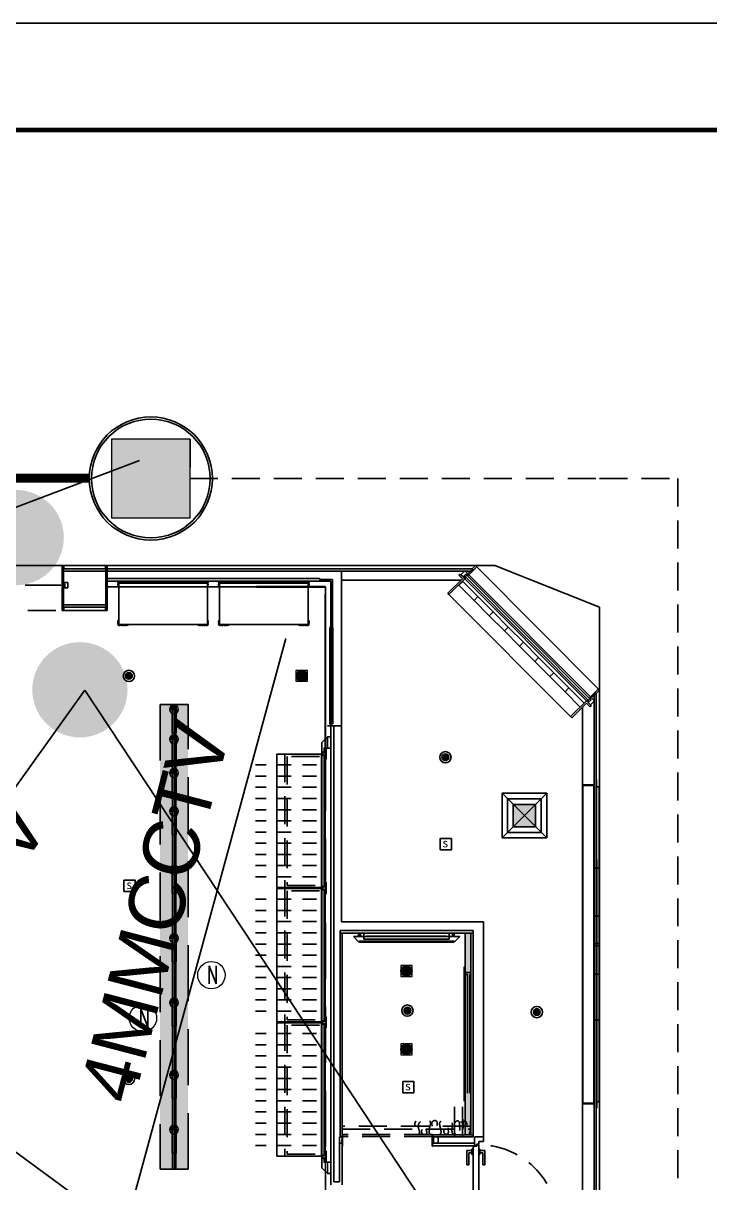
# Model space of a CAD drawing. Header units: millimetres. Extents: x 5896 to 6381, y 4295 to 4378.
# Drawn here: x 6149.26 to 6155.39, y 4313.67 to 4324.03 of the extents above; entities that cross this region are included whole.
import ezdxf

# ---------------------------------------------------------------- set-up
doc = ezdxf.new("R2010")
doc.units = ezdxf.units.MM
for name, pattern in [('DASHED', [0.75, 0.5, -0.25]), ('HIDDEN', [0.375, 0.25, -0.125]), ('HIDDEN2', [0.1875, 0.125, -0.0625]), ('NASCOSTA', [0.375, 0.25, -0.125]), ('NASCOSTA2', [0.1875, 0.125, -0.0625]), ('PHANTOM2', [1.25, 0.625, -0.125, 0.125, -0.125, 0.125, -0.125]), ('TRATTEGGIATA', [0.75, 0.5, -0.25])]:
    doc.linetypes.add(name, pattern=pattern)
for name, color, linetype in [('A-GLAZING', 2, 'Continuous'), ('ax-arredo piani', 2, 'Continuous'), ('ax-arredo piani rossi', 1, 'Continuous'), ('ax-arredo proiezioni', 1, 'NASCOSTA'), ('ax-arredo sez', 6, 'Continuous'), ('AX-proiez vestiti', 1, 'NASCOSTA2'), ('AXlogo', 6, 'Continuous'), ('GA_X DIM', 8, 'Continuous'), ('MERCHANDISING', 11, 'Continuous'), ('Pareti02', 3, 'Continuous'), ('piani-rossi', 1, 'Continuous'), ('proiezioni', 2, 'NASCOSTA'), ('R-PROIEZIONI', 2, 'NASCOSTA'), ('sezioni 02', 3, 'Continuous'), ('tenda', 2, 'HIDDEN2'), ('Urban', 6, 'Continuous'), ('VITI', 1, 'Continuous'), ('图框', 254, 'Continuous'), ('消防', 5, 'Continuous')]:
    doc.layers.add(name, color=color, linetype=linetype)
for name, color, linetype, true_color in [('LD_beam', 7, 'DASHED', 0x7ec8c8), ('LD_track', 7, 'Continuous', 0x7ec8c8), ('PROIEZ-FASCIONE', 7, 'TRATTEGGIATA', 0xb4b08e)]:
    doc.layers.add(name, color=color, linetype=linetype, true_color=true_color)
doc.layers.add('LD_def-points', color=11, linetype='Continuous', lineweight=5, plot=False)
for name, color, linetype, lineweight, true_color in [('LD_light', 7, 'Continuous', 5, 0xf00000), ('LD_N', 7, 'Continuous', 9, 0x41c62a), ('R-HATCH', 7, 'Continuous', 9, 0xbababa), ('R-WALL', 7, 'Continuous', 9, 0xbababa)]:
    doc.layers.add(name, color=color, linetype=linetype, lineweight=lineweight, true_color=true_color)
doc.layers.add('R-BORDER', color=7, linetype='PHANTOM2', true_color=0xdb0000, plot=False)
doc.styles.add('SIMPLEX', font='SIMPLEX.SHX', dxfattribs={"width": 0.65})
doc.styles.get("Standard").update_dxf_attribs({"font": 'Arial.ttf'})
doc.styles.add('图签-仿宋', font='')
doc.styles.get('图签-仿宋').set_extended_font_data('FangSong_GB2312')

# ---------------------------------------------------------------- blocks, each defined once
blk = doc.blocks.new('f')
at = {"layer": 'LD_light', "lineweight": 5, "ltscale": 0.5}
h = blk.add_hatch(color=256, dxfattribs=at)
h.dxf.hatch_style = 1
h.paths.add_polyline_path([(-4698.4, 3404.2, 0.414214), (-4702.4, 3400.2), (-4698.4, 3400.2)])
at = {"layer": 'LD_light', "lineweight": 5}
h = blk.add_hatch(color=256, dxfattribs=at)
h.dxf.hatch_style = 1
h.paths.add_polyline_path([(-4677.4, 3398.5), (-4677.4, 3401.8), (-4702.4, 3401.8), (-4702.4, 3398.5)])
at = {"layer": 'LD_light', "lineweight": 5, "ltscale": 0.5}
h = blk.add_hatch(color=256, dxfattribs=at)
h.dxf.hatch_style = 1
h.paths.add_polyline_path([(-4694.4, 3400.2), (-4698.4, 3400.2), (-4698.4, 3396.2, 0.414214)])
at = {"layer": 'LD_light', "lineweight": 5}
for p, q in [((-4702.4, 3400.2), (-4694.4, 3400.2)), ((-4698.4, 3404.2), (-4698.4, 3396.2))]:
    blk.add_line(p, q, dxfattribs=at)
blk.add_lwpolyline([(-4677.4, 3401.8), (-4702.4, 3401.8), (-4702.4, 3398.5), (-4677.4, 3398.5)], close=True, dxfattribs=at)
blk.add_circle((-4698.4, 3400.2), 4, dxfattribs=at)
blk.add_circle((-4698.4, 3400.2), 4, dxfattribs=at)
blk = doc.blocks.new('notturna')
at = {"layer": 'LD_N'}
blk.add_circle((21.1399, -17.0434), 0.084, dxfattribs=at)
at = {"layer": 'LD_N', "style": 'SIMPLEX', "width": 0.65}
blk.add_text('N', height=0.1101, dxfattribs=at).set_placement((21.1144, -17.0975))
blk = doc.blocks.new('sp')
at = {"layer": 'LD_light'}
h = blk.add_hatch(color=256, dxfattribs=at)
h.dxf.hatch_style = 1
h.paths.add_polyline_path([(-6562.9, 2775.3, 1), (-6552.9, 2775.3, 1)])
blk.add_lwpolyline([(-6562.9, 2770.3), (-6552.9, 2770.3), (-6552.9, 2780.3), (-6562.9, 2780.3)], close=True, dxfattribs=at)
blk.add_circle((-6557.9, 2775.3), 5, dxfattribs=at)
blk = doc.blocks.new('ioo')
at = {"layer": 'LD_light', "elevation": 0}
blk.add_lwpolyline([(-3045, 2505), (-3067, 2505), (-3067, 2493), (-3045, 2493)], close=True, dxfattribs=at)
at = {"layer": 'LD_light', "ltscale": 0.1}
for radius in [11, 10]:
    blk.add_arc((-3056, 2506, 0), radius, 359.7956, 180.2044, dxfattribs=at)
blk = doc.blocks.new('E2-6')
at = {"layer": 'LD_light'}
h = blk.add_hatch(color=256, dxfattribs=at)
h.dxf.hatch_style = 1
edge = h.paths.add_edge_path()
edge.add_arc((0, 0), 0.05, 0, 360)
blk.add_lwpolyline([(-0.05, -0.05), (0.05, -0.05), (0.05, 0.05), (-0.05, 0.05)], close=True, dxfattribs=at)
blk.add_circle((0, 0), 0.05, dxfattribs=at)
blk = doc.blocks.new('bullone fianco')
at = {"layer": 'VITI'}
for p, q in [((0, 0.008), (-0.003, 0.008)), ((-0.003, 0), (-0.003, 0.007)), ((0, 0.006), (-0.003, 0.006)), ((0, 0.001), (-0.003, 0.001)), ((0, -0.001), (0, 0.008)), ((0, 0.007), (0, 0.008)), ((0, 0), (0, 0.007)), ((0, 0.007), (0, 0.007)), ((0, 0), (0, -0.001)), ((0, 0), (0, 0)), ((0, -0.001), (-0.003, -0.001))]:
    blk.add_line(p, q, dxfattribs=at)
for centre, radius, start, end in [((-0.001, 0.007), 0.00209, 147.1328, 212.8672), ((0.005, 0.004), 0.00787, 163.2213, 196.7787), ((-0.001, 0), 0.00209, 147.1328, 212.8672)]:
    blk.add_arc(centre, radius, start, end, dxfattribs=at)
blk = doc.blocks.new('112')
at = {"layer": 'R-HATCH', "ltscale": 10000}
h = blk.add_hatch(color=253, dxfattribs=at)
h.dxf.hatch_style = 1
h.paths.add_polyline_path([(6103.731, 4414.014), (6104.431, 4414.014), (6104.431, 4414.714), (6103.731, 4414.714)])
h.paths.add_polyline_path([(6104.431, 4422.412), (6104.431, 4423.112), (6103.731, 4423.112), (6103.731, 4422.412)])
h.paths.add_polyline_path([(6095.331, 4422.414), (6095.331, 4423.114), (6096.031, 4423.114), (6096.031, 4422.414)])
h.paths.add_polyline_path([(6096.031, 4414.014), (6096.031, 4414.714), (6095.331, 4414.714), (6095.331, 4414.014)])
h.paths.add_polyline_path([(6096.031, 4405.613), (6096.031, 4406.313), (6095.331, 4406.313), (6095.331, 4405.613)])
h.paths.add_polyline_path([(6087.631, 4405.804), (6087.631, 4406.504), (6086.931, 4406.504), (6086.931, 4405.804)])
h.paths.add_polyline_path([(6086.931, 4414.714), (6087.631, 4414.714), (6087.631, 4414.014), (6086.931, 4414.014)])
at = {"layer": 'A-GLAZING', "color": 253}
for p, q in [((6106.88, 4421.892), (6106.896, 4421.909)), ((6106.889, 4421.883), (6106.88, 4421.892)), ((6106.886, 4421.867), (6107.973, 4420.776)), ((6106.905, 4421.9), (6106.889, 4421.883)), ((6106.903, 4421.898), (6106.891, 4421.886)), ((6106.891, 4421.886), (6106.891, 4421.883)), ((6106.891, 4421.883), (6107.989, 4420.781)), ((6106.896, 4421.909), (6106.905, 4421.9)), ((6106.905, 4421.898), (6106.903, 4421.898)), ((6108.003, 4420.795), (6106.905, 4421.898)), ((6108.008, 4420.812), (6106.921, 4421.903)), ((6107.989, 4420.781), (6107.989, 4420.781)), ((6107.989, 4420.781), (6107.991, 4420.781)), ((6107.991, 4420.781), (6108.003, 4420.793)), ((6108.003, 4420.793), (6108.003, 4420.795)), ((6108.003, 4420.795), (6108.003, 4420.795))]:
    blk.add_line(p, q, dxfattribs=at)
at = {"layer": 'A-GLAZING', "color": 253, "linetype": 'TRATTEGGIATA'}
blk.add_line((6098.459, 4421.809), (6103.312, 4421.809), dxfattribs=at)
at = {"layer": 'ax-arredo piani', "color": 253}
for p, q in [((6108.08, 4420.881), (6106.992, 4421.974)), ((6107.831, 4420.635), (6106.744, 4421.726)), ((6106.883, 4418.401), (6106.88, 4418.401)), ((6106.88, 4418.401), (6106.88, 4417.201)), ((6106.883, 4417.201), (6106.883, 4418.401)), ((6106.94, 4418.351), (6106.883, 4418.351)), ((6106.883, 4418.351), (6106.883, 4418.331)), ((6106.883, 4418.331), (6106.91, 4418.331)), ((6106.91, 4418.331), (6106.91, 4417.271)), ((6106.93, 4418.331), (6106.94, 4418.331)), ((6106.93, 4417.271), (6106.93, 4418.331)), ((6106.94, 4418.331), (6106.94, 4418.351))]:
    blk.add_line(p, q, dxfattribs=at)
at = {"layer": 'ax-arredo piani', "color": 253, "elevation": 0}
for points in [[(6104.586, 4421.458), (6104.586, 4421.458), (6103.794, 4421.458), (6103.794, 4421.458), (6103.794, 4421.458), (6103.794, 4421.827), (6104.586, 4421.827), (6104.586, 4421.458)], [(6104.694, 4421.458), (6104.694, 4421.458), (6105.486, 4421.458), (6105.486, 4421.458), (6105.486, 4421.458), (6105.486, 4421.827), (6104.694, 4421.827), (6104.694, 4421.458)], [(6103.879, 4421.455), (6103.879, 4421.458), (6103.83, 4421.458), (6103.83, 4421.455)], [(6104.501, 4421.455), (6104.501, 4421.458), (6104.55, 4421.458), (6104.55, 4421.455)], [(6104.779, 4421.455), (6104.779, 4421.458), (6104.73, 4421.458), (6104.73, 4421.455)], [(6105.401, 4421.455), (6105.401, 4421.458), (6105.45, 4421.458), (6105.45, 4421.455)], [(6105.207, 4419.108), (6105.207, 4420.3), (6105.607, 4420.3), (6105.607, 4419.108)], [(6105.207, 4417.908), (6105.207, 4419.1), (6105.607, 4419.1), (6105.607, 4417.908)], [(6105.207, 4416.708), (6105.207, 4417.9), (6105.607, 4417.9), (6105.607, 4416.708)]]:
    blk.add_lwpolyline(points, close=True, dxfattribs=at)
at = {"layer": 'ax-arredo piani rossi', "color": 253}
for p, q in [((6103.305, 4421.984), (6103.675, 4421.984)), ((6103.304, 4421.584), (6103.676, 4421.584)), ((6105.68, 4421.424), (6105.68, 4420.574))]:
    blk.add_line(p, q, dxfattribs=at)
blk.add_arc((6106.855, 4417.029), 0.015, 240.7543, 29.2457, dxfattribs=at)
at = {"layer": 'ax-arredo proiezioni', "color": 253}
for p, q in [((6106.94, 4416.976), (6105.79, 4416.976)), ((6105.79, 4416.976), (6105.79, 4416.951)), ((6105.79, 4416.951), (6106.94, 4416.951)), ((6106.94, 4416.951), (6106.94, 4416.976))]:
    blk.add_line(p, q, dxfattribs=at)
at = {"layer": 'ax-arredo proiezioni', "color": 253, "elevation": 0}
for points in [[(6105.587, 4420.3), (6105.279, 4420.3), (6105.279, 4419.108), (6105.587, 4419.108)], [(6105.587, 4420.28), (6105.299, 4420.28), (6105.299, 4419.128), (6105.587, 4419.128)], [(6105.587, 4419.1), (6105.279, 4419.1), (6105.279, 4417.908), (6105.587, 4417.908)], [(6105.587, 4419.08), (6105.299, 4419.08), (6105.299, 4417.928), (6105.587, 4417.928)], [(6105.587, 4417.9), (6105.279, 4417.9), (6105.279, 4416.708), (6105.587, 4416.708)], [(6105.587, 4417.88), (6105.299, 4417.88), (6105.299, 4416.728), (6105.587, 4416.728)]]:
    blk.add_lwpolyline(points, dxfattribs=at)
at = {"layer": 'ax-arredo sez', "color": 253}
for p, q in [((6105.59, 4421.859), (6105.59, 4421.844)), ((6105.705, 4421.859), (6105.59, 4421.859)), ((6105.59, 4421.859), (6105.59, 4421.859)), ((6105.705, 4421.427), (6105.705, 4421.859)), ((6106.734, 4421.737), (6106.865, 4421.867)), ((6106.886, 4421.867), (6106.744, 4421.726)), ((6106.833, 4421.899), (6106.844, 4421.909)), ((6106.865, 4421.867), (6106.833, 4421.899)), ((6106.844, 4421.909), (6106.886, 4421.867)), ((6105.59, 4421.844), (6105.69, 4421.844)), ((6105.69, 4421.844), (6105.69, 4421.427)), ((6106.868, 4421.843), (6106.832, 4421.808)), ((6106.832, 4421.808), (6106.968, 4421.672)), ((6107.003, 4421.707), (6106.868, 4421.843)), ((6106.744, 4421.726), (6106.734, 4421.737)), ((6106.968, 4421.672), (6107.003, 4421.707)), ((6107.003, 4421.707), (6106.968, 4421.672)), ((6106.968, 4421.672), (6107.103, 4421.536)), ((6107.139, 4421.571), (6107.003, 4421.707)), ((6107.103, 4421.536), (6107.139, 4421.571)), ((6107.139, 4421.571), (6107.103, 4421.536)), ((6107.274, 4421.435), (6107.139, 4421.571)), ((6105.69, 4421.444), (6105.687, 4421.444)), ((6105.687, 4421.444), (6105.687, 4421.427)), ((6105.69, 4421.427), (6105.69, 4421.444)), ((6107.103, 4421.536), (6107.239, 4421.4)), ((6107.239, 4421.4), (6107.274, 4421.435)), ((6107.274, 4421.435), (6107.239, 4421.4)), ((6107.41, 4421.299), (6107.274, 4421.435)), ((6105.687, 4421.427), (6105.68, 4421.427)), ((6105.68, 4421.427), (6105.68, 4421.424)), ((6105.68, 4421.424), (6105.708, 4421.424)), ((6105.69, 4421.427), (6105.705, 4421.427)), ((6105.708, 4421.427), (6105.69, 4421.427)), ((6105.691, 4421.424), (6105.69, 4421.423)), ((6105.69, 4421.423), (6105.69, 4420.575)), ((6105.697, 4421.424), (6105.691, 4421.424)), ((6105.698, 4421.423), (6105.697, 4421.424)), ((6105.698, 4421.424), (6105.708, 4421.424)), ((6105.698, 4420.574), (6105.698, 4421.424)), ((6105.698, 4420.575), (6105.698, 4421.423)), ((6105.708, 4421.424), (6105.708, 4421.427)), ((6105.708, 4421.424), (6105.708, 4420.574)), ((6107.239, 4421.4), (6107.374, 4421.264)), ((6107.374, 4421.264), (6107.41, 4421.299)), ((6107.41, 4421.299), (6107.374, 4421.264)), ((6107.374, 4421.264), (6107.51, 4421.128)), ((6107.545, 4421.163), (6107.41, 4421.299)), ((6107.545, 4421.163), (6107.51, 4421.128)), ((6107.51, 4421.128), (6107.545, 4421.163)), ((6107.51, 4421.128), (6107.645, 4420.992)), ((6107.681, 4421.027), (6107.545, 4421.163)), ((6107.681, 4421.027), (6107.645, 4420.992)), ((6107.645, 4420.992), (6107.681, 4421.027)), ((6107.816, 4420.891), (6107.681, 4421.027)), ((6107.645, 4420.992), (6107.781, 4420.856)), ((6107.816, 4420.891), (6107.781, 4420.856)), ((6107.781, 4420.856), (6107.816, 4420.891)), ((6107.781, 4420.856), (6107.916, 4420.72)), ((6107.952, 4420.755), (6107.816, 4420.891)), ((6107.973, 4420.776), (6107.831, 4420.635)), ((6107.842, 4420.624), (6107.973, 4420.755)), ((6107.916, 4420.72), (6107.952, 4420.755)), ((6108.015, 4420.734), (6107.973, 4420.776)), ((6107.973, 4420.755), (6108.004, 4420.724)), ((6108.004, 4420.724), (6108.015, 4420.734)), ((6107.831, 4420.635), (6107.842, 4420.624)), ((6105.68, 4420.571), (6105.68, 4420.574)), ((6105.68, 4420.574), (6105.708, 4420.574)), ((6105.687, 4420.571), (6105.68, 4420.571)), ((6105.687, 4420.554), (6105.687, 4420.571)), ((6105.69, 4420.554), (6105.687, 4420.554)), ((6105.69, 4420.575), (6105.691, 4420.574)), ((6105.708, 4420.571), (6105.69, 4420.571)), ((6105.69, 4420.571), (6105.69, 4420.554)), ((6105.691, 4420.574), (6105.697, 4420.574)), ((6105.697, 4420.574), (6105.698, 4420.575)), ((6105.708, 4420.574), (6105.698, 4420.574)), ((6105.708, 4420.574), (6105.708, 4420.571)), ((6107.936, 4417.176), (6107.936, 4420.025)), ((6107.936, 4420.025), (6108.041, 4420.025)), ((6107.941, 4417.181), (6107.941, 4420.02)), ((6107.941, 4420.02), (6108.041, 4420.02)), ((6105.94, 4418.621), (6105.89, 4418.671)), ((6105.89, 4418.671), (6105.985, 4418.671)), ((6105.985, 4418.671), (6105.985, 4418.701)), ((6106.745, 4418.671), (6105.985, 4418.671)), ((6105.985, 4418.671), (6105.985, 4418.647)), ((6105.985, 4418.647), (6106.745, 4418.647)), ((6106.745, 4418.671), (6106.745, 4418.701)), ((6106.745, 4418.647), (6106.745, 4418.671)), ((6106.745, 4418.671), (6106.84, 4418.671)), ((6106.84, 4418.671), (6106.79, 4418.621)), ((6106.79, 4418.629), (6105.94, 4418.629)), ((6105.94, 4418.629), (6105.94, 4418.621)), ((6105.941, 4418.628), (6105.942, 4418.629)), ((6105.941, 4418.622), (6105.941, 4418.628)), ((6105.942, 4418.621), (6105.941, 4418.622)), ((6105.942, 4418.629), (6106.788, 4418.629)), ((6106.788, 4418.621), (6105.942, 4418.621)), ((6106.788, 4418.629), (6106.789, 4418.628)), ((6106.789, 4418.622), (6106.788, 4418.621)), ((6106.789, 4418.628), (6106.789, 4418.622)), ((6106.79, 4418.621), (6106.79, 4418.629)), ((6108.041, 4417.176), (6107.936, 4417.176)), ((6108.041, 4417.181), (6107.941, 4417.181)), ((6105.79, 4416.856), (6105.79, 4416.904)), ((6105.79, 4416.904), (6105.793, 4416.904)), ((6105.793, 4416.904), (6105.793, 4416.853)), ((6106.596, 4416.904), (6106.593, 4416.904)), ((6106.593, 4416.904), (6106.593, 4416.853)), ((6106.596, 4416.856), (6106.596, 4416.904)), ((6105.787, 4416.839), (6105.787, 4416.856)), ((6105.787, 4416.856), (6105.79, 4416.856)), ((6105.79, 4416.839), (6105.787, 4416.839)), ((6105.793, 4416.853), (6105.79, 4416.853)), ((6105.79, 4416.853), (6105.79, 4416.839)), ((6105.793, 4416.848), (6105.79, 4416.848)), ((6105.79, 4416.848), (6105.79, 4416.798)), ((6105.79, 4416.798), (6105.793, 4416.798)), ((6105.793, 4416.798), (6105.793, 4416.848)), ((6106.593, 4416.853), (6106.596, 4416.853)), ((6106.593, 4416.848), (6106.596, 4416.848)), ((6106.593, 4416.798), (6106.593, 4416.848)), ((6106.596, 4416.798), (6106.593, 4416.798)), ((6106.599, 4416.856), (6106.596, 4416.856)), ((6106.596, 4416.853), (6106.596, 4416.839)), ((6106.596, 4416.848), (6106.596, 4416.798)), ((6106.596, 4416.839), (6106.599, 4416.839)), ((6106.599, 4416.839), (6106.599, 4416.856))]:
    blk.add_line(p, q, dxfattribs=at)
at = {"layer": 'ax-arredo sez', "color": 253, "elevation": 0}
for points in [[(6103.83, 4421.841), (6103.83, 4421.844), (6103.79, 4421.844), (6103.79, 4421.804), (6103.793, 4421.804), (6103.793, 4421.841), (6103.83, 4421.841)], [(6104.55, 4421.841), (6104.55, 4421.844), (6104.59, 4421.844), (6104.59, 4421.804), (6104.587, 4421.804), (6104.587, 4421.841), (6104.55, 4421.841)], [(6104.73, 4421.841), (6104.73, 4421.844), (6104.69, 4421.844), (6104.69, 4421.804), (6104.693, 4421.804), (6104.693, 4421.841), (6104.73, 4421.841)], [(6105.45, 4421.841), (6105.45, 4421.844), (6105.49, 4421.844), (6105.49, 4421.804), (6105.487, 4421.804), (6105.487, 4421.841), (6105.45, 4421.841)], [(6103.83, 4421.457), (6103.83, 4421.454), (6103.79, 4421.454), (6103.79, 4421.494), (6103.793, 4421.494), (6103.793, 4421.457), (6103.83, 4421.457)], [(6104.55, 4421.457), (6104.55, 4421.454), (6104.59, 4421.454), (6104.59, 4421.494), (6104.587, 4421.494), (6104.587, 4421.457), (6104.55, 4421.457)], [(6104.73, 4421.457), (6104.73, 4421.454), (6104.69, 4421.454), (6104.69, 4421.494), (6104.693, 4421.494), (6104.693, 4421.457), (6104.73, 4421.457)], [(6105.45, 4421.457), (6105.45, 4421.454), (6105.49, 4421.454), (6105.49, 4421.494), (6105.487, 4421.494), (6105.487, 4421.457), (6105.45, 4421.457)], [(6105.66, 4420.454), (6105.61, 4420.404), (6105.61, 4420.308), (6105.614, 4420.308), (6105.614, 4420.319), (6105.629, 4420.319), (6105.629, 4420.354), (6105.66, 4420.354), (6105.66, 4420.454), (6105.66, 4420.454)], [(6105.614, 4419.119), (6105.629, 4419.119), (6105.629, 4420.289), (6105.614, 4420.289), (6105.614, 4420.3), (6105.61, 4420.3), (6105.61, 4419.108), (6105.614, 4419.108), (6105.614, 4419.119)], [(6105.614, 4417.919), (6105.629, 4417.919), (6105.629, 4419.089), (6105.614, 4419.089), (6105.614, 4419.1), (6105.61, 4419.1), (6105.61, 4417.908), (6105.614, 4417.908), (6105.614, 4417.919)], [(6105.614, 4416.719), (6105.629, 4416.719), (6105.629, 4417.889), (6105.614, 4417.889), (6105.614, 4417.9), (6105.61, 4417.9), (6105.61, 4416.708), (6105.614, 4416.708), (6105.614, 4416.719)], [(6105.66, 4416.554), (6105.61, 4416.604), (6105.61, 4416.7), (6105.614, 4416.7), (6105.614, 4416.689), (6105.629, 4416.689), (6105.629, 4416.654), (6105.66, 4416.654), (6105.66, 4416.554), (6105.66, 4416.554)]]:
    blk.add_lwpolyline(points, dxfattribs=at)
for points in [[(6104.587, 4421.828), (6104.587, 4421.841), (6103.793, 4421.841), (6103.793, 4421.828)], [(6104.693, 4421.828), (6104.693, 4421.841), (6105.487, 4421.841), (6105.487, 4421.828)], [(6105.61, 4420.404), (6105.61, 4420.308), (6105.609, 4420.308), (6105.609, 4420.404)], [(6105.61, 4419.108), (6105.61, 4420.3), (6105.609, 4420.3), (6105.609, 4419.108)], [(6105.614, 4420.319), (6105.614, 4420.289), (6105.644, 4420.289), (6105.644, 4420.319)], [(6105.617, 4420.316), (6105.617, 4420.292), (6105.641, 4420.292), (6105.641, 4420.316)], [(6105.644, 4420.354), (6105.644, 4420.319), (6105.629, 4420.319), (6105.629, 4420.354)], [(6105.644, 4420.354), (6105.644, 4420.254), (6105.647, 4420.254), (6105.647, 4420.354)], [(6105.629, 4420.289), (6105.629, 4420.254), (6105.644, 4420.254), (6105.644, 4420.289)], [(6105.61, 4417.908), (6105.61, 4419.1), (6105.609, 4419.1), (6105.609, 4417.908)], [(6105.614, 4419.119), (6105.614, 4419.089), (6105.644, 4419.089), (6105.644, 4419.119)], [(6105.617, 4419.116), (6105.617, 4419.092), (6105.641, 4419.092), (6105.641, 4419.116)], [(6105.644, 4419.154), (6105.644, 4419.119), (6105.629, 4419.119), (6105.629, 4419.154)], [(6105.629, 4419.089), (6105.629, 4419.054), (6105.644, 4419.054), (6105.644, 4419.089)], [(6105.644, 4419.154), (6105.644, 4419.054), (6105.647, 4419.054), (6105.647, 4419.154)], [(6105.614, 4417.919), (6105.614, 4417.889), (6105.644, 4417.889), (6105.644, 4417.919)], [(6105.617, 4417.916), (6105.617, 4417.892), (6105.641, 4417.892), (6105.641, 4417.916)], [(6105.644, 4417.954), (6105.644, 4417.919), (6105.629, 4417.919), (6105.629, 4417.954)], [(6105.644, 4417.954), (6105.644, 4417.854), (6105.647, 4417.854), (6105.647, 4417.954)], [(6105.61, 4416.708), (6105.61, 4417.9), (6105.609, 4417.9), (6105.609, 4416.708)], [(6105.629, 4417.889), (6105.629, 4417.854), (6105.644, 4417.854), (6105.644, 4417.889)], [(6105.61, 4416.604), (6105.61, 4416.7), (6105.609, 4416.7), (6105.609, 4416.604)], [(6105.614, 4416.719), (6105.614, 4416.689), (6105.644, 4416.689), (6105.644, 4416.719)], [(6105.617, 4416.716), (6105.617, 4416.692), (6105.641, 4416.692), (6105.641, 4416.716)], [(6105.644, 4416.754), (6105.644, 4416.719), (6105.629, 4416.719), (6105.629, 4416.754)], [(6105.629, 4416.689), (6105.629, 4416.654), (6105.644, 4416.654), (6105.644, 4416.689)], [(6105.644, 4416.754), (6105.644, 4416.654), (6105.647, 4416.654), (6105.647, 4416.754)]]:
    blk.add_lwpolyline(points, close=True, dxfattribs=at)
at = {"layer": 'AX-proiez vestiti', "color": 253}
for p, q in [((6105.561, 4420.204), (6105.016, 4420.204)), ((6105.561, 4420.104), (6105.016, 4420.104)), ((6105.561, 4420.004), (6105.016, 4420.004)), ((6105.561, 4419.904), (6105.016, 4419.904)), ((6105.561, 4419.804), (6105.016, 4419.804)), ((6105.561, 4419.704), (6105.016, 4419.704)), ((6105.561, 4419.604), (6105.016, 4419.604)), ((6105.561, 4419.504), (6105.016, 4419.504)), ((6105.561, 4419.404), (6105.016, 4419.404)), ((6105.561, 4419.304), (6105.016, 4419.304)), ((6105.561, 4419.204), (6105.016, 4419.204)), ((6105.561, 4419.004), (6105.016, 4419.004)), ((6105.561, 4418.904), (6105.016, 4418.904)), ((6105.561, 4418.804), (6105.016, 4418.804)), ((6105.561, 4418.704), (6105.016, 4418.704)), ((6105.561, 4418.604), (6105.016, 4418.604)), ((6105.561, 4418.504), (6105.016, 4418.504)), ((6105.561, 4418.404), (6105.016, 4418.404)), ((6105.561, 4418.304), (6105.016, 4418.304)), ((6105.561, 4418.204), (6105.016, 4418.204)), ((6105.561, 4418.104), (6105.016, 4418.104)), ((6105.561, 4418.004), (6105.016, 4418.004)), ((6105.561, 4417.804), (6105.016, 4417.804)), ((6105.561, 4417.704), (6105.016, 4417.704)), ((6105.561, 4417.604), (6105.016, 4417.604)), ((6105.561, 4417.504), (6105.016, 4417.504)), ((6105.561, 4417.404), (6105.016, 4417.404)), ((6105.561, 4417.304), (6105.016, 4417.304)), ((6105.561, 4417.204), (6105.016, 4417.204)), ((6105.561, 4417.104), (6105.016, 4417.104)), ((6105.561, 4417.004), (6105.016, 4417.004)), ((6105.561, 4416.904), (6105.016, 4416.904)), ((6105.561, 4416.804), (6105.016, 4416.804))]:
    blk.add_line(p, q, dxfattribs=at)
at = {"layer": 'AXlogo', "color": 253}
for p, q in [((6108.06, 4417.195), (6108.06, 4420.008)), ((6108.06, 4420.008), (6108.085, 4420.008)), ((6108.085, 4420.008), (6108.085, 4417.195)), ((6108.085, 4417.195), (6108.06, 4417.195))]:
    blk.add_line(p, q, dxfattribs=at)
at = {"layer": 'DEFPOINTS', "color": 253}
for p, q in [((6105.66, 4420.554), (6105.69, 4420.554)), ((6105.66, 4420.454), (6105.69, 4420.454)), ((6105.66, 4420.354), (6105.69, 4420.354)), ((6105.66, 4416.654), (6105.69, 4416.654)), ((6105.66, 4416.554), (6105.69, 4416.554))]:
    blk.add_line(p, q, dxfattribs=at)
at = {"layer": 'Pareti02', "color": 253}
for p, q in [((6105.59, 4421.869), (6103.69, 4421.869)), ((6105.59, 4421.869), (6105.59, 4421.844)), ((6105.785, 4421.855), (6105.785, 4421.935)), ((6105.785, 4418.801), (6105.785, 4421.855)), ((6105.785, 4421.855), (6106.852, 4421.855)), ((6105.59, 4421.844), (6103.69, 4421.844)), ((6105.69, 4416.454), (6105.69, 4420.75)), ((6107.936, 4420.718), (6107.936, 4420.025)), ((6105.69, 4420.177), (6105.69, 4420.554)), ((6105.69, 4420.554), (6105.785, 4420.554)), ((6105.715, 4416.479), (6105.715, 4420.554)), ((6107.054, 4418.801), (6105.785, 4418.801)), ((6107.054, 4418.801), (6107.054, 4416.881)), ((6106.959, 4418.726), (6105.771, 4418.726)), ((6105.771, 4418.701), (6105.771, 4418.726)), ((6106.959, 4418.701), (6105.771, 4418.701)), ((6106.959, 4418.701), (6106.959, 4418.726)), ((6106.795, 4417.151), (6106.795, 4416.881)), ((6106.865, 4417.151), (6106.865, 4416.881)), ((6107.936, 4416.326), (6107.936, 4417.176)), ((6105.771, 4416.939), (6105.771, 4416.882)), ((6105.765, 4416.826), (6105.765, 4416.479)), ((6105.79, 4416.826), (6105.79, 4416.454)), ((6106.596, 4416.826), (6106.971, 4416.826)), ((6106.959, 4416.801), (6106.596, 4416.801)), ((6106.782, 4416.801), (6106.77, 4416.801)), ((6106.782, 4416.801), (6106.77, 4416.801)), ((6106.971, 4416.801), (6106.959, 4416.801)), ((6105.715, 4416.479), (6105.765, 4416.479))]:
    blk.add_line(p, q, dxfattribs=at)
at = {"layer": 'piani-rossi', "color": 253}
for p, q in [((6106.905, 4416.633), (6106.905, 4416.76)), ((6106.905, 4416.76), (6106.949, 4416.76)), ((6106.923, 4416.738), (6106.923, 4416.633)), ((6106.949, 4416.738), (6106.923, 4416.738)), ((6106.949, 4416.772), (6106.949, 4416.725)), ((6106.959, 4416.772), (6106.949, 4416.772)), ((6106.949, 4416.76), (6106.949, 4416.738)), ((6106.949, 4416.725), (6106.959, 4416.725)), ((6106.959, 4416.725), (6106.959, 4416.772)), ((6107.011, 4416.725), (6107.011, 4416.772)), ((6107.011, 4416.772), (6107.021, 4416.772)), ((6107.021, 4416.725), (6107.011, 4416.725)), ((6107.021, 4416.772), (6107.021, 4416.725)), ((6107.065, 4416.76), (6107.021, 4416.76)), ((6107.021, 4416.76), (6107.021, 4416.738)), ((6107.021, 4416.738), (6107.047, 4416.738)), ((6107.047, 4416.738), (6107.047, 4416.633)), ((6107.065, 4416.633), (6107.065, 4416.76)), ((6106.923, 4416.633), (6106.905, 4416.633)), ((6107.047, 4416.633), (6107.065, 4416.633))]:
    blk.add_line(p, q, dxfattribs=at)
at = {"layer": 'PROIEZ-FASCIONE', "color": 253}
for q in [(6103.69, 4421.794), (6105.64, 4415.444)]:
    blk.add_line((6105.64, 4421.794), q, dxfattribs=at)
at = {"layer": 'proiezioni', "color": 253}
for p, q in [((6098.48, 4421.984), (6103.291, 4421.984)), ((6098.481, 4421.584), (6103.29, 4421.584)), ((6106.593, 4416.904), (6105.793, 4416.904)), ((6105.793, 4416.904), (6105.816, 4416.904)), ((6106.593, 4416.884), (6105.793, 4416.884)), ((6105.793, 4416.884), (6105.816, 4416.884))]:
    blk.add_line(p, q, dxfattribs=at)
blk.add_arc((6107.011, 4416.106), 0.705, 0, 91.4632, dxfattribs=at)
at = {"layer": 'R-BORDER', "color": 253, "ltscale": 10000}
for p, q in [((6107.154, 4421.984), (6095.981, 4421.984)), ((6108.09, 4421.612), (6107.154, 4421.984)), ((6108.09, 4416.329), (6108.09, 4421.612))]:
    blk.add_line(p, q, dxfattribs=at)
at = {"layer": 'R-PROIEZIONI', "color": 253}
for p, q in [((6104.431, 4423.112), (6104.431, 4422.762)), ((6104.431, 4422.762), (6108.09, 4422.762)), ((6108.09, 4422.762), (6108.79, 4422.762)), ((6108.79, 4422.762), (6108.79, 4402.189))]:
    blk.add_line(p, q, dxfattribs=at)
at = {"layer": 'R-PROIEZIONI', "color": 253, "linetype": 'HIDDEN'}
blk.add_line((6103.531, 4422.764), (6097.236, 4422.764), dxfattribs=at)
at = {"layer": 'R-WALL', "color": 253, "ltscale": 10000}
for p, q in [((6104.431, 4423.112), (6103.731, 4423.112)), ((6103.731, 4423.112), (6103.731, 4422.412)), ((6104.431, 4422.412), (6104.431, 4423.112)), ((6103.731, 4422.412), (6104.431, 4422.412))]:
    blk.add_line(p, q, dxfattribs=at)
at = {"layer": 'sezioni 02', "color": 253}
for p, q in [((6103.29, 4421.935), (6103.29, 4421.984)), ((6103.29, 4421.984), (6103.305, 4421.984)), ((6103.305, 4421.954), (6103.3, 4421.954)), ((6103.3, 4421.954), (6103.3, 4421.934)), ((6103.3, 4421.954), (6103.68, 4421.954)), ((6103.3, 4421.934), (6103.3, 4421.954)), ((6103.305, 4421.984), (6103.305, 4421.954)), ((6103.69, 4421.984), (6103.675, 4421.984)), ((6103.675, 4421.984), (6103.675, 4421.954)), ((6103.675, 4421.954), (6103.68, 4421.954)), ((6103.68, 4421.954), (6103.68, 4421.934)), ((6103.68, 4421.954), (6103.68, 4421.934)), ((6103.69, 4421.954), (6103.69, 4421.984)), ((6103.69, 4421.934), (6103.69, 4421.954)), ((6103.69, 4421.954), (6103.69, 4421.954)), ((6106.959, 4421.954), (6106.914, 4421.91)), ((6106.921, 4421.903), (6106.992, 4421.973)), ((6106.982, 4421.984), (6106.952, 4421.954)), ((6106.952, 4421.954), (6106.959, 4421.954)), ((6106.992, 4421.973), (6106.982, 4421.984)), ((6103.291, 4421.934), (6103.29, 4421.935)), ((6103.29, 4421.82), (6103.29, 4421.934)), ((6103.29, 4421.934), (6103.3, 4421.934)), ((6103.3, 4421.934), (6103.291, 4421.934)), ((6103.3, 4421.934), (6103.3, 4421.834)), ((6103.68, 4421.934), (6103.3, 4421.934)), ((6103.68, 4421.934), (6103.69, 4421.934)), ((6103.68, 4421.934), (6103.69, 4421.934)), ((6103.68, 4421.614), (6103.68, 4421.934)), ((6103.69, 4421.934), (6103.69, 4421.584)), ((6106.886, 4421.938), (6106.851, 4421.903)), ((6106.851, 4421.903), (6106.87, 4421.883)), ((6106.87, 4421.883), (6106.896, 4421.909)), ((6106.88, 4421.892), (6106.87, 4421.883)), ((6106.87, 4421.883), (6106.886, 4421.867)), ((6106.895, 4421.877), (6106.88, 4421.892)), ((6106.921, 4421.903), (6106.886, 4421.938)), ((6106.886, 4421.867), (6106.895, 4421.877)), ((6106.896, 4421.909), (6106.912, 4421.893)), ((6106.912, 4421.893), (6106.921, 4421.903)), ((6106.914, 4421.91), (6106.921, 4421.903)), ((6103.29, 4421.82), (6103.29, 4421.834)), ((6103.29, 4421.834), (6103.34, 4421.834)), ((6103.312, 4421.82), (6103.29, 4421.82)), ((6103.29, 4421.634), (6103.29, 4421.797)), ((6103.29, 4421.797), (6103.312, 4421.797)), ((6103.29, 4421.784), (6103.29, 4421.797)), ((6103.312, 4421.784), (6103.29, 4421.784)), ((6103.3, 4421.784), (6103.3, 4421.634)), ((6103.312, 4421.784), (6103.312, 4421.82)), ((6103.312, 4421.797), (6103.312, 4421.784)), ((6103.34, 4421.784), (6103.312, 4421.784)), ((6103.34, 4421.834), (6103.34, 4421.784)), ((6103.3, 4421.634), (6103.29, 4421.634)), ((6103.291, 4421.634), (6103.29, 4421.633)), ((6103.29, 4421.633), (6103.29, 4421.584)), ((6103.29, 4421.584), (6103.305, 4421.584)), ((6103.3, 4421.634), (6103.291, 4421.634)), ((6103.3, 4421.614), (6103.3, 4421.634)), ((6103.68, 4421.634), (6103.3, 4421.634)), ((6103.3, 4421.634), (6103.3, 4421.614)), ((6103.305, 4421.614), (6103.3, 4421.614)), ((6103.3, 4421.614), (6103.68, 4421.614)), ((6103.305, 4421.584), (6103.305, 4421.614)), ((6103.675, 4421.584), (6103.675, 4421.614)), ((6103.675, 4421.614), (6103.68, 4421.614)), ((6103.69, 4421.584), (6103.675, 4421.584)), ((6103.68, 4421.614), (6103.68, 4421.634)), ((6108.008, 4420.812), (6108.079, 4420.882)), ((6108.06, 4420.849), (6108.015, 4420.804)), ((6108.09, 4420.871), (6108.06, 4420.842)), ((6108.06, 4420.842), (6108.06, 4420.849)), ((6108.079, 4420.882), (6108.09, 4420.871)), ((6107.973, 4420.776), (6107.982, 4420.786)), ((6107.988, 4420.761), (6107.973, 4420.776)), ((6107.982, 4420.786), (6107.998, 4420.77)), ((6107.988, 4420.761), (6108.014, 4420.786)), ((6107.998, 4420.77), (6107.988, 4420.761)), ((6108.008, 4420.741), (6107.988, 4420.761)), ((6107.999, 4420.802), (6108.008, 4420.812)), ((6108.014, 4420.786), (6107.999, 4420.802)), ((6108.015, 4420.804), (6108.008, 4420.812)), ((6108.008, 4420.812), (6108.044, 4420.776)), ((6108.044, 4420.776), (6108.008, 4420.741)), ((6108.085, 4419.282), (6108.041, 4419.282)), ((6108.041, 4419.282), (6108.041, 4418.852)), ((6108.085, 4418.852), (6108.085, 4419.282)), ((6108.041, 4418.852), (6108.085, 4418.852)), ((6108.085, 4418.609), (6108.041, 4418.609)), ((6108.041, 4418.609), (6108.041, 4418.587)), ((6108.041, 4418.587), (6108.085, 4418.587)), ((6108.085, 4418.587), (6108.085, 4418.609)), ((6108.085, 4418.335), (6108.041, 4418.335)), ((6108.041, 4418.335), (6108.041, 4417.928)), ((6108.085, 4417.928), (6108.085, 4418.335)), ((6108.041, 4417.928), (6108.085, 4417.928)), ((6105.765, 4416.882), (6105.79, 4416.882)), ((6105.765, 4416.826), (6105.765, 4416.882)), ((6105.79, 4416.882), (6105.79, 4416.826)), ((6106.649, 4416.882), (6106.606, 4416.882)), ((6106.606, 4416.882), (6106.606, 4416.826)), ((6106.649, 4416.826), (6106.649, 4416.882)), ((6107.054, 4416.881), (6106.971, 4416.881)), ((6106.971, 4416.881), (6106.971, 4416.801)), ((6107.054, 4416.841), (6107.054, 4416.881)), ((6105.79, 4416.826), (6105.765, 4416.826)), ((6106.606, 4416.826), (6106.649, 4416.826)), ((6106.959, 4416.796), (6106.971, 4416.796)), ((6106.959, 4416.106), (6106.959, 4416.796)), ((6106.971, 4416.801), (6106.991, 4416.803)), ((6106.971, 4416.801), (6106.971, 4416.801)), ((6106.971, 4416.801), (6106.971, 4416.801)), ((6106.971, 4416.796), (6106.993, 4416.798)), ((6106.991, 4416.803), (6106.991, 4416.816)), ((6106.991, 4416.816), (6107.011, 4416.816)), ((6106.993, 4416.798), (6106.993, 4416.811)), ((6106.993, 4416.811), (6107.011, 4416.811)), ((6107.011, 4416.841), (6107.054, 4416.841)), ((6107.011, 4416.816), (6107.011, 4416.841)), ((6107.011, 4416.811), (6107.011, 4416.106))]:
    blk.add_line(p, q, dxfattribs=at)
at = {"layer": 'tenda', "color": 253}
blk.add_spline([(6106.936, 4417.024), (6106.929, 4416.912), (6106.926, 4416.906), (6106.908, 4416.907), (6106.902, 4416.961), (6106.897, 4417.015), (6106.886, 4417.023), (6106.876, 4417.021), (6106.871, 4416.987), (6106.869, 4416.939), (6106.864, 4416.904), (6106.843, 4416.912), (6106.84, 4416.946), (6106.838, 4416.989), (6106.828, 4417.023), (6106.808, 4417.021), (6106.805, 4416.977), (6106.801, 4416.911), (6106.781, 4416.907), (6106.771, 4416.934), (6106.772, 4416.968), (6106.764, 4417.019), (6106.751, 4417.022), (6106.738, 4416.941), (6106.731, 4416.906), (6106.709, 4416.907), (6106.699, 4416.947), (6106.702, 4416.996), (6106.694, 4417.023), (6106.672, 4417.02), (6106.67, 4416.949), (6106.665, 4416.907), (6106.644, 4416.906), (6106.632, 4416.942), (6106.637, 4416.981), (6106.631, 4417.024), (6106.602, 4417.023), (6106.602, 4416.953), (6106.599, 4416.906), (6106.577, 4416.906), (6106.569, 4416.95), (6106.574, 4416.976), (6106.575, 4417.021), (6106.546, 4417.024), (6106.536, 4416.985), (6106.541, 4416.945), (6106.543, 4416.91), (6106.516, 4416.903), (6106.503, 4416.913), (6106.504, 4416.951), (6106.515, 4416.986), (6106.512, 4417.017), (6106.506, 4417.024), (6106.472, 4416.99), (6106.476, 4416.947), (6106.476, 4416.906), (6106.454, 4416.904), (6106.441, 4416.928), (6106.44, 4416.966), (6106.44, 4416.994), (6106.447, 4417.02), (6106.449, 4417.022)], degree=3, dxfattribs=at)
at = {"layer": 'Urban', "color": 253}
for p, q in [((6105.51, 4421.954), (6103.69, 4421.954)), ((6103.69, 4421.954), (6103.69, 4421.935)), ((6106.959, 4421.954), (6105.51, 4421.954)), ((6103.69, 4421.935), (6105.529, 4421.935)), ((6105.529, 4421.935), (6106.94, 4421.935)), ((6108.041, 4420.83), (6108.041, 4419.295)), ((6108.06, 4419.295), (6108.06, 4420.849)), ((6108.038, 4420.02), (6108.038, 4417.181)), ((6108.041, 4420.02), (6108.038, 4420.02)), ((6108.041, 4417.181), (6108.041, 4420.02)), ((6108.041, 4416.351), (6108.041, 4419.295)), ((6108.06, 4419.295), (6108.06, 4416.363)), ((6105.771, 4418.701), (6105.79, 4418.701)), ((6105.771, 4416.882), (6105.771, 4418.701)), ((6105.79, 4418.701), (6105.79, 4416.882)), ((6106.959, 4418.701), (6106.94, 4418.701)), ((6106.94, 4418.701), (6106.94, 4416.901)), ((6106.959, 4416.901), (6106.959, 4418.701)), ((6108.038, 4417.181), (6108.041, 4417.181)), ((6105.771, 4416.882), (6105.771, 4416.939)), ((6105.79, 4416.882), (6105.771, 4416.882)), ((6105.79, 4416.882), (6105.771, 4416.882)), ((6105.79, 4416.939), (6105.79, 4416.882)), ((6106.959, 4416.901), (6106.596, 4416.901)), ((6106.596, 4416.901), (6106.596, 4416.882)), ((6106.596, 4416.882), (6106.959, 4416.882)), ((6106.94, 4416.901), (6106.959, 4416.901)), ((6106.959, 4416.882), (6106.959, 4416.901))]:
    blk.add_line(p, q, dxfattribs=at)
for radius in [0.55, 0.53]:
    blk.add_circle((6104.081, 4422.762), radius, dxfattribs=at)
at = {"layer": 'VITI', "color": 253, "elevation": 0}
for points in [[(6103.789, 4421.804), (6103.79, 4421.804), (6103.79, 4421.844), (6103.789, 4421.844)], [(6104.59, 4421.804), (6104.591, 4421.804), (6104.591, 4421.844), (6104.59, 4421.844)], [(6104.69, 4421.804), (6104.689, 4421.804), (6104.689, 4421.844), (6104.69, 4421.844)], [(6105.491, 4421.804), (6105.49, 4421.804), (6105.49, 4421.844), (6105.491, 4421.844)]]:
    blk.add_lwpolyline(points, close=True, dxfattribs=at)
for points in [[(6103.79, 4421.494), (6103.789, 4421.494), (6103.789, 4421.453), (6103.879, 4421.453), (6103.879, 4421.454), (6103.79, 4421.454), (6103.79, 4421.494)], [(6104.59, 4421.494), (6104.591, 4421.494), (6104.591, 4421.453), (6104.501, 4421.453), (6104.501, 4421.454), (6104.59, 4421.454), (6104.59, 4421.494)], [(6104.69, 4421.494), (6104.689, 4421.494), (6104.689, 4421.453), (6104.779, 4421.453), (6104.779, 4421.454), (6104.69, 4421.454), (6104.69, 4421.494)], [(6105.49, 4421.494), (6105.491, 4421.494), (6105.491, 4421.453), (6105.401, 4421.453), (6105.401, 4421.454), (6105.49, 4421.454), (6105.49, 4421.494)]]:
    blk.add_lwpolyline(points, dxfattribs=at)
at = {"layer": 'VITI', "color": 253, "extrusion": (0, 0, -1), "zscale": -1}
for p, rotation in [((-6103.789, 4421.838), 180), ((-6103.789, 4421.818), 180), ((-6104.517, 4421.453), 90), ((-6104.537, 4421.453), 90), ((-6104.557, 4421.453), 90), ((-6104.577, 4421.453), 90)]:
    blk.add_blockref('bullone fianco', p, dxfattribs=dict(at, rotation=rotation))
at = {"layer": 'VITI', "color": 253}
for p, rotation in [((6104.591, 4421.838), 180), ((6105.491, 4421.838), 180), ((6105.491, 4421.818), 180), ((6103.803, 4421.453), 90), ((6103.823, 4421.453), 90), ((6103.843, 4421.453), 90), ((6103.863, 4421.453), 90), ((6104.703, 4421.453), 90), ((6104.723, 4421.453), 90), ((6104.743, 4421.453), 90), ((6104.763, 4421.453), 90)]:
    blk.add_blockref('bullone fianco', p, dxfattribs=dict(at, rotation=rotation))
at = {"layer": 'VITI', "color": 253, "extrusion": (0, 0, -1), "zscale": -1}
for p in [(-6104.591, 4421.811), (-6104.591, 4421.48), (-6104.591, 4421.46)]:
    blk.add_blockref('bullone fianco', p, dxfattribs=at)
at = {"layer": 'VITI', "color": 253, "xscale": -1}
for p, rotation in [((6104.689, 4421.838), 180), ((6105.417, 4421.453), 270), ((6105.437, 4421.453), 270), ((6105.457, 4421.453), 270), ((6105.477, 4421.453), 270)]:
    blk.add_blockref('bullone fianco', p, dxfattribs=dict(at, rotation=rotation))
at = {"layer": 'VITI', "color": 253}
for p in [(6104.689, 4421.811), (6103.789, 4421.48), (6103.789, 4421.46), (6104.689, 4421.48), (6104.689, 4421.46)]:
    blk.add_blockref('bullone fianco', p, dxfattribs=at)
at = {"layer": 'VITI', "color": 253, "xscale": -1}
for p in [(6105.491, 4421.48), (6105.491, 4421.46)]:
    blk.add_blockref('bullone fianco', p, dxfattribs=at)
blk = doc.blocks.new('tukuang')
at = {"layer": '图框'}
blk.add_lwpolyline([(0, 0), (4200, 0), (4200, 2969.7), (0, 2969.7)], close=True, dxfattribs=at)
at = {"layer": '图框', "const_width": 4.24}
blk.add_lwpolyline([(212.1, 2870.7), (4101, 2870.7), (4101, 99), (212.1, 99)], close=True, dxfattribs=at)
blk = doc.blocks.new('A$C1A5804E3')
at = {"color": 6, "ltscale": 2}
blk.add_lwpolyline([(-699236, -432956), (-698936, -432956), (-698936, -432656), (-699236, -432656)], close=True, dxfattribs=at)
at = {"color": 6, "ltscale": 2, "style": '图签-仿宋'}
blk.add_text('s', height=232, dxfattribs=at).set_placement((-699174, -432889))
blk = doc.blocks.new('11111')
at = {"layer": 'MERCHANDISING'}
h = blk.add_hatch(color=3, dxfattribs=at)
h.dxf.hatch_style = 1
h.paths.add_polyline_path([(6091.19, 4317.243), (6091.39, 4317.243), (6091.39, 4317.443), (6091.19, 4317.443)])
at = {"layer": 'MERCHANDISING', "color": 0}
for p, q in [((6091.09, 4317.543), (6091.49, 4317.143)), ((6091.49, 4317.543), (6091.09, 4317.143))]:
    blk.add_line(p, q, dxfattribs=at)
for points in [[(6091.09, 4317.143), (6091.49, 4317.143), (6091.49, 4317.543), (6091.09, 4317.543)], [(6091.14, 4317.193), (6091.44, 4317.193), (6091.44, 4317.493), (6091.14, 4317.493)]]:
    blk.add_lwpolyline(points, close=True, dxfattribs=at)
at = {"layer": 'MERCHANDISING'}
blk.add_lwpolyline([(6091.19, 4317.243), (6091.39, 4317.243), (6091.39, 4317.443), (6091.19, 4317.443)], close=True, dxfattribs=at)

msp = doc.modelspace()

# ---------------------------------------------------------------- hatches: boundary and pattern name
at = {"layer": 'LD_light'}
h = msp.add_hatch(color=256, dxfattribs=at)
h.dxf.hatch_style = 1
h.paths.add_polyline_path([(6150.033, 4318.994), (6151.341, 4318.994), (6151.341, 4318.989), (6150.033, 4318.989)])
h = msp.add_hatch(color=256, dxfattribs=at)
h.dxf.hatch_style = 1
h.paths.add_polyline_path([(6151.956, 4318.994), (6151.341, 4318.994), (6151.341, 4318.989), (6151.956, 4318.989)])
h = msp.add_hatch(color=256, dxfattribs=at)
h.dxf.hatch_style = 1
h.paths.add_polyline_path([(6151.959, 4318.927), (6151.959, 4318.609), (6151.954, 4318.609), (6151.954, 4318.927)])
h = msp.add_hatch(color=256, dxfattribs=at)
h.dxf.hatch_style = 1
h.paths.add_polyline_path([(6151.954, 4317.499), (6151.954, 4318.609), (6151.959, 4318.609), (6151.959, 4317.499)])
h = msp.add_hatch(color=256, dxfattribs=at)
h.dxf.hatch_style = 1
h.paths.add_polyline_path([(6151.959, 4316.29), (6151.959, 4317.499), (6151.954, 4317.499), (6151.954, 4316.29)])
h = msp.add_hatch(color=256, dxfattribs=at)
h.dxf.hatch_style = 1
h.paths.add_polyline_path([(6154.381, 4316.557), (6154.381, 4317.271), (6154.376, 4317.271), (6154.376, 4316.557)])
h = msp.add_hatch(color=256, dxfattribs=at)
h.dxf.hatch_style = 1
h.paths.add_polyline_path([(6154.376, 4315.447), (6154.376, 4316.557), (6154.381, 4316.557), (6154.381, 4315.447)])
h = msp.add_hatch(color=256, dxfattribs=at)
h.dxf.hatch_style = 1
h.paths.add_polyline_path([(6151.959, 4315.081), (6151.959, 4316.29), (6151.954, 4316.29), (6151.954, 4315.081)])
h = msp.add_hatch(color=256, dxfattribs=at)
h.dxf.hatch_style = 1
h.paths.add_polyline_path([(6152.324, 4315.874), (6153.038, 4315.874), (6153.038, 4315.869), (6152.324, 4315.869)])
h = msp.add_hatch(color=256, dxfattribs=at)
h.dxf.hatch_style = 1
h.paths.add_polyline_path([(6154.376, 4314.337), (6154.376, 4315.447), (6154.381, 4315.447), (6154.381, 4314.337)])
h = msp.add_hatch(color=256, dxfattribs=at)
h.dxf.hatch_style = 1
h.paths.add_polyline_path([(6151.959, 4313.872), (6151.959, 4315.081), (6151.954, 4315.081), (6151.954, 4313.872)])
h = msp.add_hatch(color=256, dxfattribs=at)
h.dxf.hatch_style = 1
h.paths.add_polyline_path([(6151.959, 4312.663), (6151.959, 4313.872), (6151.954, 4313.872), (6151.954, 4312.663)])
at = {"layer": 'MERCHANDISING'}
h = msp.add_hatch(color=2, dxfattribs=at)
h.dxf.hatch_style = 1
h.paths.add_polyline_path([(6149.621, 4319.432, 1), (6148.77, 4319.432, 1)])
h = msp.add_hatch(color=1, dxfattribs=at)
h.dxf.hatch_style = 1
h.paths.add_polyline_path([(6150.19, 4318.073, 1), (6149.339, 4318.073, 1)])
h = msp.add_hatch(color=3, dxfattribs=at)
h.dxf.hatch_style = 1
h.paths.add_polyline_path([(6150.481, 4313.792), (6150.731, 4313.792), (6150.731, 4317.942), (6150.481, 4317.942)])
h = msp.add_hatch(color=3, dxfattribs=at)
h.dxf.hatch_style = 1
h.paths.add_polyline_path([(6153.206, 4314.099), (6153.256, 4314.099), (6153.256, 4315.899), (6153.206, 4315.899)])
at = {"layer": '消防', "ltscale": 2}
for points in [[(6150.232, 4318.197, 1), (6150.172, 4318.197, 1)], [(6153.059, 4317.47, 1), (6152.999, 4317.47, 1)], [(6152.72, 4315.207, 1), (6152.66, 4315.207, 1)], [(6153.876, 4315.194, 1), (6153.815, 4315.194, 1)], [(6150.232, 4314.597, 1), (6150.172, 4314.597, 1)]]:
    msp.add_hatch(color=6, dxfattribs=at).paths.add_polyline_path(points)

# ---------------------------------------------------------------- linework, layer by layer
at = {"layer": 'LD_beam', "elevation": 0}
msp.add_lwpolyline([(6150.481, 4313.792), (6150.731, 4313.792), (6150.731, 4317.942), (6150.481, 4317.942)], close=True, dxfattribs=at)
at = {"layer": 'LD_def-points'}
msp.add_line((6150.606, 4317.942), (6150.606, 4313.792), dxfattribs=at)
at = {"layer": 'LD_light', "elevation": 0}
for points in [[(6150.033, 4318.994), (6151.341, 4318.994), (6151.341, 4318.989), (6150.033, 4318.989)], [(6151.956, 4318.994), (6151.341, 4318.994), (6151.341, 4318.989), (6151.956, 4318.989)], [(6151.959, 4318.927), (6151.959, 4318.609), (6151.954, 4318.609), (6151.954, 4318.927)], [(6151.954, 4317.499), (6151.954, 4318.609), (6151.959, 4318.609), (6151.959, 4317.499)], [(6151.959, 4316.29), (6151.959, 4317.499), (6151.954, 4317.499), (6151.954, 4316.29)], [(6154.381, 4316.557), (6154.381, 4317.271), (6154.376, 4317.271), (6154.376, 4316.557)], [(6154.376, 4315.447), (6154.376, 4316.557), (6154.381, 4316.557), (6154.381, 4315.447)], [(6151.959, 4315.081), (6151.959, 4316.29), (6151.954, 4316.29), (6151.954, 4315.081)], [(6152.324, 4315.874), (6153.038, 4315.874), (6153.038, 4315.869), (6152.324, 4315.869)], [(6154.376, 4314.337), (6154.376, 4315.645), (6154.381, 4315.645), (6154.381, 4314.337)], [(6154.376, 4314.337), (6154.376, 4315.447), (6154.381, 4315.447), (6154.381, 4314.337)], [(6151.959, 4313.872), (6151.959, 4315.081), (6151.954, 4315.081), (6151.954, 4313.872)], [(6151.959, 4312.663), (6151.959, 4313.872), (6151.954, 4313.872), (6151.954, 4312.663)]]:
    msp.add_lwpolyline(points, close=True, dxfattribs=at)
at = {"layer": 'LD_track'}
for p, q in [((6150.591, 4317.942), (6150.591, 4313.792)), ((6150.621, 4317.942), (6150.621, 4313.792))]:
    msp.add_line(p, q, dxfattribs=at)
at = {"layer": 'MERCHANDISING'}
for p, q in [((6150.298, 4320.12), (6144.675, 4317.996)), ((6150.162, 4313.233), (6151.605, 4318.531)), ((6146.31, 4313.181), (6149.808, 4318.07)), ((6149.808, 4318.07), (6152.834, 4313.489)), ((6145.312, 4316.783), (6150.162, 4313.233))]:
    msp.add_line(p, q, dxfattribs=at)
at = {"layer": 'MERCHANDISING', "elevation": 0}
msp.add_lwpolyline([(6153.206, 4314.099), (6153.256, 4314.099), (6153.256, 4315.899), (6153.206, 4315.899)], close=True, dxfattribs=at)
at = {"layer": 'R-PROIEZIONI', "linetype": 'HIDDEN', "const_width": 0.08, "elevation": 0}
msp.add_lwpolyline([(6149.847, 4319.962), (6143.552, 4319.962)], dxfattribs=at)
at = {"layer": '消防', "color": 6, "ltscale": 2}
for centre, radius in [((6150.202, 4318.197), 0.0504), ((6150.202, 4318.197), 0.0302), ((6153.029, 4317.47), 0.0504), ((6153.029, 4317.47), 0.0302), ((6152.69, 4315.207), 0.0504), ((6152.69, 4315.207), 0.0302), ((6153.846, 4315.194), 0.0504), ((6153.846, 4315.194), 0.0302), ((6150.202, 4314.597), 0.0504), ((6150.202, 4314.597), 0.0302)]:
    msp.add_circle(centre, radius, dxfattribs=at)

# ---------------------------------------------------------------- block references
msp.add_blockref('112', (46.317, -102.802))
at = {"layer": 'GA_X DIM', "xscale": 0.009635294117647079, "yscale": 0.009635294117647079, "zscale": 0.009635294117647079}
msp.add_blockref('tukuang', (6124.582, 4295.413), dxfattribs=at)
at = {"layer": 'LD_light', "xscale": -1, "rotation": 180}
msp.add_blockref('E2-6', (6151.746, 4318.197), dxfattribs=at)
at = {"layer": 'LD_light', "yscale": 0.01, "zscale": 0.01}
for name, p, xscale, rotation in [('f', (6184.608, 4270.914), -0.01, 90), ('f', (6184.608, 4270.647), -0.01, 90), ('f', (6184.608, 4270.345), -0.01, 90), ('f', (6184.608, 4270.004), -0.01, 90), ('f', (6184.608, 4269.478), -0.01, 90), ('f', (6184.608, 4268.869), -0.01, 90), ('sp', (6124.928, 4249.982), 0.01, 270), ('f', (6184.608, 4268.293), -0.01, 90), ('sp', (6124.928, 4249.282, 0), 0.01, 270), ('f', (6184.608, 4267.647), -0.01, 90), ('f', (6184.608, 4267.161), -0.01, 90)]:
    msp.add_blockref(name, p, dxfattribs=dict(at, xscale=xscale, rotation=rotation))
at = {"layer": 'LD_light', "yscale": 0.001, "zscale": 0.001}
for p, xscale in [((6149.206, 4313.377), -0.001), ((6156.156, 4313.377), 0.001)]:
    msp.add_blockref('ioo', p, dxfattribs=dict(at, xscale=xscale))
at = {"layer": 'LD_N', "xscale": 1.454545454545455, "yscale": 1.454545454545455, "zscale": 1.454545454545455}
for p in [(6120.19, 4340.315, 0), (6119.579, 4339.93, 0)]:
    msp.add_blockref('notturna', p, dxfattribs=at)
at = {"layer": 'MERCHANDISING'}
msp.add_blockref('11111', (62.445, -0.394), dxfattribs=at)
at = {"layer": '消防', "color": 5, "ltscale": 2, "xscale": 0.000336, "yscale": 0.000336, "zscale": 0.000336}
for p in [(6387.925, 4462.116), (6385.101, 4461.744), (6387.591, 4459.946)]:
    msp.add_blockref('A$C1A5804E3', p, dxfattribs=at)

# ---------------------------------------------------------------- texts
at = {"layer": 'MERCHANDISING', "color": 1, "char_height": 0.5}
for insert, attachment_point, rotation in [((6150.244, 4314.353), 7, 75.3549), ((6147.121, 4314.315), 1, 55.1029)]:
    msp.add_mtext_dynamic_manual_height_columns('4MMCCTV', width=5.8863, gutter_width=12.5, heights=[0], dxfattribs=dict(at, insert=insert, attachment_point=attachment_point, rotation=rotation))

doc.saveas('drawing.dxf')
